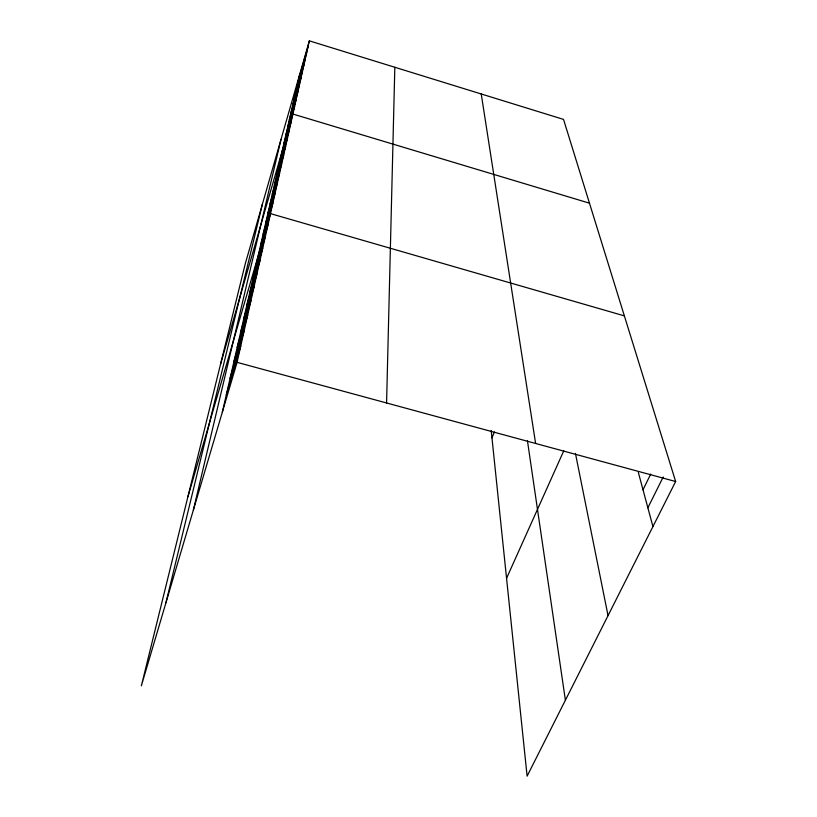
<?xml version="1.0" encoding="UTF-8"?>
<svg xmlns="http://www.w3.org/2000/svg" width="817" height="817" viewBox="0 0 817 817"><rect width="100%" height="100%" fill="white"/><g stroke="black" fill="none" stroke-linecap="round" stroke-linejoin="round"><path stroke-width="1.23" d="M386.574 402.975L394.825 67.27M309.347 40.85L245.284 263.697L141.351 685.841L237.073 362.35L309.347 40.85L563.536 119.415L675.649 481.519L527.108 776.15L491.201 430.467M222.347 412.095L299.982 73.428M193.353 510.094L281.038 139.35M165.912 602.854L262.461 203.964M298.583 79.555L308.06 46.61M297.143 85.846L306.722 52.533M295.662 92.301L305.354 58.61M294.14 98.939L303.955 64.87M292.578 105.761L302.504 71.293M290.964 112.777L301.024 77.911M289.31 119.997L299.492 84.713M287.604 127.421L297.909 91.718M285.858 135.071L296.295 98.939M284.05 142.955L294.62 106.373M220.519 364.3L292.894 114.043L589.466 203.178M280.323 159.192L291.169 121.723M278.403 167.556L289.392 129.627M276.432 176.186L287.553 137.787M274.389 185.081L285.664 146.212M272.286 194.272L283.713 154.903M270.11 203.75L281.691 163.88M267.864 213.543L279.608 173.163M265.545 223.674L277.443 182.763M263.145 234.142L275.217 192.7M260.664 244.977L272.898 202.973M187.9 496.797L270.509 213.635L624.362 315.873M255.425 267.813L268.027 224.675M252.667 279.863L265.443 236.133M249.798 292.353L262.778 248.021M246.826 305.333L260 260.368M243.732 318.804L257.11 273.215M240.525 332.815L254.107 286.573M237.185 347.388L250.982 300.482M233.703 362.574L247.725 314.974M230.077 378.383L244.324 330.088M226.299 394.877L240.78 345.867M491.967 437.861L494.408 431.979M506.55 578.293L563.781 450.8M643.01 489.781L650.761 474.013M647.861 507.806L663.2 476.995M237.073 362.35L675.649 481.519M638.343 472.461L652.926 526.577M575.434 453.394L608.042 615.609M481.233 93.975L535.615 443.468M527.435 440.7L565.395 700.2"/></g></svg>
